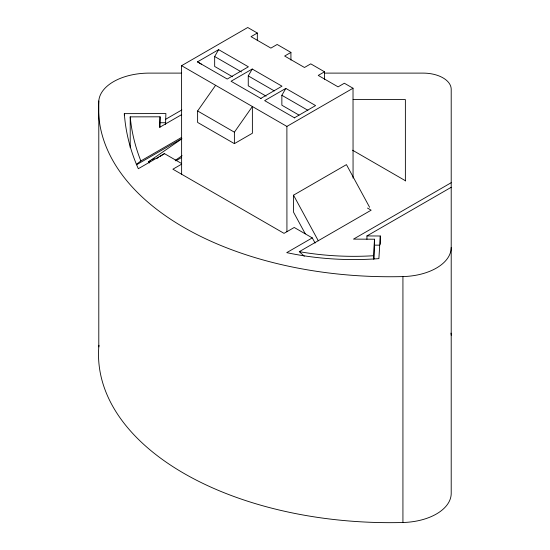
<?xml version="1.0" encoding="UTF-8"?>
<svg xmlns="http://www.w3.org/2000/svg" width="550" height="550" viewBox="0 0 550 550"><rect width="100%" height="100%" fill="white"/><g stroke="black" fill="none" stroke-linecap="round" stroke-linejoin="round"><path stroke-width="0.82" d="M130.213 147.73L130.213 116.868L160.078 116.813L159.438 127.449L181.672 114.613M165.536 124.348L165.887 113.568L124.334 113.637L124.334 115.356M373.457 259.167L374.481 239.216L353.492 239.119L451.206 182.703M374.11 258.94L374.481 239.216M366.939 239.271L366.939 235.936L380.297 235.998L378.888 258.624A193.229 111.561 0 0 1 286.736 252.636L312.269 237.896L315.123 243.059M232.526 76.752L214.665 66.454L214.665 56.519L218.632 49.644L248.394 66.811L227.226 79.035L197.464 61.868L218.632 49.644M266.124 96.133L248.263 85.834L248.263 75.9L252.23 69.025L281.992 86.192L260.824 98.416M298.98 115.081L281.868 105.215L281.861 95.281L285.828 88.406L315.59 105.573L294.429 117.796M234.396 143.639L234.389 132.179L252.374 106.514L252.388 133.251L234.396 143.639L197.622 122.43L197.615 110.969L215.6 85.305M136.29 164.498L140.841 160.944L181.541 137.452M149.414 162.972L148.438 161.858L181.947 138.765M175.244 160.387L182.084 155.678M156.606 158.661L158.751 157.286M160.174 156.372L164.457 153.629L181.417 163.419M181.631 174.405L181.589 65.684L247.734 27.5L257.324 33.034L257.324 40.714M257.324 33.034L251.041 36.657L270.882 48.104L277.166 44.474L290.923 52.415L290.923 60.094M252.23 69.025L231.062 81.249L261.078 98.56M165.536 119.35L181.851 109.931M290.923 52.415L284.639 56.038L304.48 67.485L310.764 63.855L324.521 71.796L324.521 79.475M136.551 164.746L181.596 138.744M148.438 161.858L150.645 160.586M152.116 159.734L154.316 158.462M164.457 153.629L138.318 168.713A458.92 264.956 0 0 1 124.334 113.637M285.828 88.406L264.66 100.629L294.676 117.941M324.521 71.796L318.237 75.419L338.078 86.866L344.362 83.236L353.024 88.234L353.066 178.124M175.759 160.861L181.637 157.465M181.445 164.257L172.892 169.194L284.034 233.351L294.216 227.473L312.269 237.896M181.589 65.684L286.887 126.424L353.024 88.234M305.284 233.805L293.535 212.169L293.528 195.174L346.445 164.629L369.614 207.288M304.281 256.224L299.31 251.659L371.147 210.183L367.482 208.065M366.939 235.936L451.206 187.289M160.029 122.739L165.887 122.733M181.658 73.109L149.249 73.109A50.511 29.164 0 0 0 98.794 100.987L98.794 346.906A291.548 168.328 0 0 0 402.93 522.5A50.511 29.164 0 0 0 451.206 493.364L451.206 89.313A28.064 16.204 0 0 0 423.149 73.109L324.651 73.109M353.107 99.571L405.377 99.571L405.377 181.019M374.454 245.135L379.466 245.163M214.665 56.519L241.45 71.974M248.263 75.9L274.306 90.922M281.861 95.281L307.904 110.302M352.584 150.226L405.377 180.709M197.464 61.868L201.438 64.157M197.615 110.969L234.389 132.179M293.528 195.174L318.326 240.831M286.887 126.424L286.928 231.715M451.206 247.445A50.511 29.164 0 0 1 402.93 276.581L402.93 522.5M380.297 235.998L380.297 244.331M160.078 116.813L160.078 127.126M450.973 333.121A28.064 16.204 0 0 1 451.206 335.232M373.457 255.736A187.619 108.316 0 0 1 299.31 251.659M140.841 160.944A453.303 261.711 0 0 1 130.213 116.868M402.93 276.581A291.548 168.328 0 0 1 98.794 100.987M98.794 346.906A50.511 29.164 0 0 1 98.993 345.269"/></g></svg>
